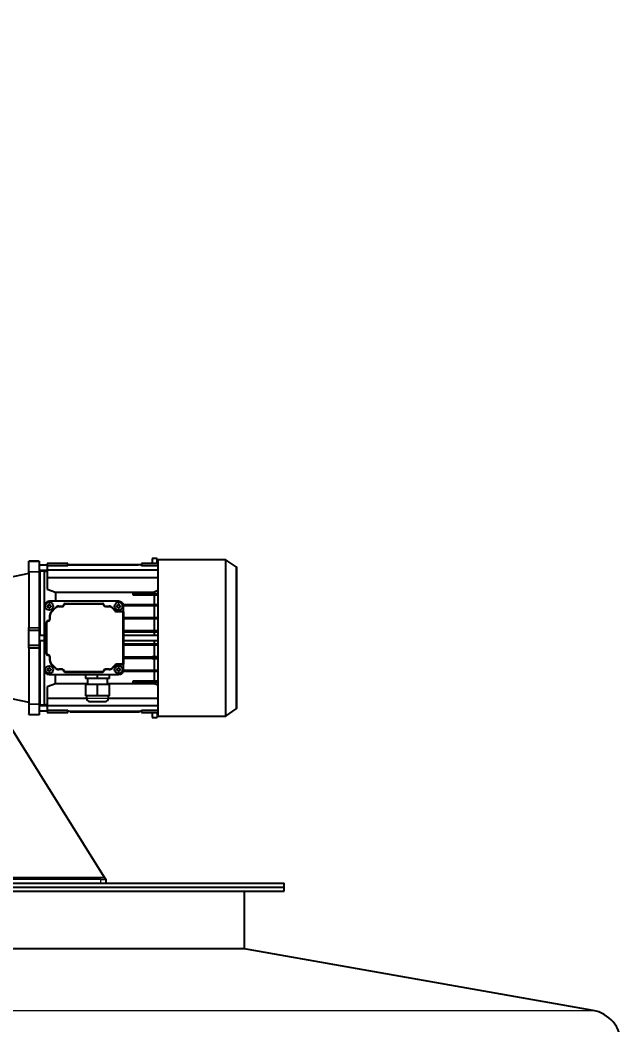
# Model space of a CAD drawing. Header units: millimetres. Extents: x 0 to 594, y -1 to 420.
# Drawn here: x 215.2 to 245.5, y 328.7 to 379.4 of the extents above; entities that cross this region are included whole.
import ezdxf

# ---------------------------------------------------------------- set-up
doc = ezdxf.new("R2010")
doc.units = ezdxf.units.MM
doc.linetypes.add('SLD-Сплошная', pattern=[0])
doc.styles.add('SLDTEXTSTYLE1', font='')
doc.styles.get('SLDTEXTSTYLE1').set_extended_font_data('ГОСТ тип А', italic=True)
doc.dimstyles.new('SLDDIMSTYLE0', dxfattribs={"dimtxt": 3.5, "dimasz": 3, "dimexe": 0, "dimexo": 0.0625, "dimgap": 0.875, "dimtad": 2, "dimdec": 1, "dimlfac": 20, "dimrnd": 1e-09, "dimzin": 12, "dimdsep": 46, "dimtxsty": 'SLDTEXTSTYLE1', "dimsah": 1, "dimcen": 0.09, "dimadec": 0, "dimazin": 3, "dimtfac": 1, "dimtofl": 0, "dimtmove": 0, "dimatfit": 3, "dimfxl": 1, "dimfrac": 2, "dimtolj": 1, "dimtzin": 12, "dimarcsym": 0})

# ---------------------------------------------------------------- blocks, each defined once
blk = doc.blocks.new('*D32')
at = {"color": 0, "linetype": 'SLD-Сплошная', "lineweight": -2, "transparency": 16777216}
for p, q in [((189.858, 379.431), (16.096, 379.431)), ((16.096, 173.08), (16.096, 376.431)), ((244.732, 170.08), (16.096, 170.08))]:
    blk.add_line(p, q, dxfattribs=at)
at = {"color": 0, "linetype": 'SLD-Сплошная', "transparency": 16777216}
for points in [[(15.596, 376.431), (16.596, 376.431), (16.096, 379.431)], [(15.596, 173.08), (16.596, 173.08), (16.096, 170.08)]]:
    blk.add_solid(points, dxfattribs=at)
at = {"layer": 'Defpoints', "color": 0, "linetype": 'SLD-Сплошная', "transparency": 16777216}
for p in [(16.096, 379.431), (189.92, 379.431), (244.794, 170.08)]:
    blk.add_point(p, dxfattribs=at)
at = {"color": 0, "linetype": 'SLD-Сплошная', "lineweight": 18, "transparency": 16777216, "insert": (11.721, 333.128), "char_height": 3.5, "attachment_point": 2, "rotation": 90, "style": 'SLDTEXTSTYLE1'}
blk.add_mtext('\\A1;4187.*', dxfattribs=at)

msp = doc.modelspace()

# ---------------------------------------------------------------- linework, layer by layer
at = {"color": 7, "linetype": 'SLD-Сплошная', "lineweight": 25}
for p, q in [((216.1845, 352.1343), (215.6695, 352.1253)), ((215.6695, 352.1068), (215.6695, 352.1253)), ((216.1845, 352.1161), (215.6695, 352.1068)), ((215.6695, 351.5758), (215.6695, 352.1068)), ((216.1845, 352.1343), (216.1845, 352.1161)), ((216.1845, 352.1161), (216.1845, 351.5948)), ((216.5945, 351.9343), (216.1845, 351.9343)), ((217.6395, 352.0173), (216.5945, 352.0173)), ((216.5945, 352.0173), (216.5945, 351.9042)), ((216.5945, 351.9042), (216.5945, 351.6723)), ((217.6395, 351.9042), (216.5945, 351.9042)), ((217.6395, 351.9493), (217.6395, 352.0173)), ((217.6395, 351.9493), (217.7986, 351.9493)), ((217.6395, 351.9488), (217.6395, 351.9042)), ((221.3495, 351.9488), (217.6395, 351.9488)), ((217.7986, 351.9488), (217.7986, 351.9493)), ((217.7986, 351.9493), (217.9445, 351.9493)), ((217.9445, 351.9493), (218.2945, 351.9493)), ((218.2945, 351.9493), (218.4404, 351.9493)), ((218.4404, 351.9488), (218.4404, 351.9493)), ((218.4404, 351.9493), (220.5486, 351.9493)), ((220.5486, 351.9488), (220.5486, 351.9493)), ((220.5486, 351.9493), (220.6945, 351.9493)), ((220.6945, 351.9493), (221.0445, 351.9493)), ((221.0445, 351.9493), (221.1904, 351.9493)), ((221.1904, 351.9493), (221.1904, 351.9488)), ((221.3495, 351.9493), (221.1904, 351.9493)), ((222.1695, 352.0173), (221.3495, 352.0173)), ((221.3495, 352.0173), (221.3495, 351.9493)), ((221.3495, 351.9042), (221.3495, 351.9488)), ((222.1695, 351.9042), (221.3495, 351.9042)), ((222.1445, 352.2665), (221.8945, 352.2665)), ((221.8945, 352.2665), (221.8945, 352.0173)), ((222.1445, 352.0173), (222.1445, 352.2665)), ((225.5703, 352.2068), (222.1695, 352.2068)), ((222.1695, 352.2068), (222.1695, 348.2593)), ((226.1269, 351.8391), (225.6276, 352.1887)), ((215.6695, 351.5069), (214.5445, 351.2678)), ((216.1845, 351.5948), (215.6695, 351.5758)), ((215.6695, 351.5758), (215.6695, 348.779)), ((216.1845, 351.6843), (216.5945, 351.6843)), ((216.2195, 351.6336), (216.1845, 351.6343)), ((216.1845, 351.5948), (216.1845, 348.7739)), ((216.4445, 351.6343), (216.2195, 351.6343)), ((216.2195, 351.6343), (216.2195, 348.3843)), ((216.5945, 351.594), (216.4445, 351.6343)), ((216.4445, 351.6343), (216.4445, 349.8593)), ((216.5945, 351.6723), (216.5945, 351.2958)), ((222.1695, 351.6723), (216.5945, 351.6723)), ((226.1695, 344.7613), (226.1695, 351.7572)), ((216.5945, 351.2958), (216.5945, 350.7275)), ((222.1695, 351.2958), (216.5945, 351.2958)), ((216.5945, 350.7275), (217.004, 350.577)), ((217.004, 350.577), (217.004, 350.1093)), ((217.004, 350.577), (221.9847, 350.577)), ((220.9245, 350.4243), (220.9245, 350.4993)), ((220.9245, 350.4993), (222.1695, 350.4993)), ((222.1695, 350.4243), (220.9245, 350.4243)), ((222.1695, 350.6454), (221.9847, 350.577)), ((221.9847, 350.577), (221.9847, 350.4993)), ((221.9847, 350.4243), (221.9847, 349.9543)), ((216.4445, 349.8593), (216.4445, 346.6593)), ((216.5945, 349.8843), (216.5945, 349.8343)), ((216.6695, 349.8843), (216.5945, 349.8843)), ((216.5945, 349.8343), (216.6695, 349.8343)), ((216.6695, 349.9593), (216.7195, 349.9593)), ((216.6695, 349.9593), (216.6695, 349.8843)), ((216.6695, 349.8343), (216.6695, 349.7593)), ((220.1945, 350.1093), (216.6945, 350.1093)), ((216.7195, 349.8843), (216.7195, 349.9593)), ((216.7945, 349.8843), (216.7195, 349.8843)), ((216.7195, 349.7593), (216.7195, 349.8343)), ((216.7195, 349.8343), (216.7945, 349.8343)), ((216.7927, 349.5773), (217.0014, 349.786)), ((216.7945, 349.8343), (216.7945, 349.8843)), ((217.1782, 349.8593), (217.3573, 349.8593)), ((217.1782, 349.8383), (217.3573, 349.8383)), ((217.5068, 349.9968), (219.3825, 349.9968)), ((217.5068, 349.9758), (219.3825, 349.9758)), ((219.532, 349.8593), (219.7108, 349.8593)), ((219.532, 349.8383), (219.7108, 349.8383)), ((219.8876, 349.786), (220.0424, 349.6312)), ((220.0945, 349.8843), (220.0945, 349.8343)), ((220.1695, 349.8843), (220.0945, 349.8843)), ((220.0945, 349.8343), (220.1695, 349.8343)), ((220.1695, 349.9593), (220.2195, 349.9593)), ((220.1695, 349.9593), (220.1695, 349.8843)), ((220.1695, 349.8343), (220.1695, 349.7593)), ((220.2195, 349.8843), (220.2195, 349.9593)), ((220.2945, 349.8843), (220.2195, 349.8843)), ((220.2195, 349.8343), (220.2945, 349.8343)), ((220.2195, 349.7593), (220.2195, 349.8343)), ((220.2945, 349.8343), (220.2945, 349.8843)), ((220.4257, 349.9543), (222.1695, 349.9543)), ((222.1695, 349.8793), (220.4437, 349.8793)), ((220.4445, 346.6593), (220.4445, 349.8593)), ((221.9847, 349.8793), (221.9847, 349.2943)), ((216.6695, 349.7593), (216.7195, 349.7593)), ((216.7195, 349.2093), (216.7195, 349.4005)), ((216.7404, 349.2093), (216.7404, 349.4005)), ((216.8075, 349.5625), (217.0162, 349.7712)), ((219.8728, 349.7712), (220.0276, 349.6164)), ((220.0954, 349.6093), (220.4116, 349.6093)), ((220.0954, 349.5883), (220.4116, 349.5883)), ((220.1695, 349.7593), (220.2195, 349.7593)), ((220.4157, 349.5843), (220.4157, 346.9343)), ((220.4366, 349.5843), (220.4366, 346.9343)), ((220.4445, 349.2943), (222.1695, 349.2943)), ((215.6695, 348.779), (216.1845, 348.7739)), ((215.6695, 348.6367), (215.6695, 348.779)), ((216.1845, 348.7739), (216.1845, 348.6343)), ((216.557, 347.4593), (216.557, 349.0593)), ((216.5779, 347.4593), (216.5779, 349.0593)), ((216.6445, 349.1343), (216.632, 349.1343)), ((216.6445, 349.1133), (216.632, 349.1133)), ((222.1695, 349.2193), (220.4445, 349.2193)), ((221.9847, 349.2193), (221.9847, 348.6293)), ((215.6695, 347.8818), (215.6695, 348.6367)), ((216.1845, 348.6343), (215.6695, 348.6367)), ((216.1845, 348.6343), (216.1845, 347.8843)), ((216.4445, 348.3843), (216.1845, 348.3843)), ((220.4445, 348.6293), (222.1695, 348.6293)), ((222.1695, 348.5543), (220.4445, 348.5543)), ((222.1695, 348.3843), (220.4445, 348.3843)), ((221.9847, 348.5543), (221.9847, 348.3843)), ((216.1845, 347.8843), (215.6695, 347.8818)), ((215.6695, 347.7395), (215.6695, 347.8818)), ((216.1845, 348.1343), (216.4445, 348.1343)), ((216.1845, 347.8843), (216.1845, 347.7446)), ((216.2195, 348.1343), (216.2195, 344.8843)), ((220.4445, 348.1343), (222.1695, 348.1343)), ((220.4445, 347.9643), (222.1695, 347.9643)), ((222.1695, 347.8893), (220.4445, 347.8893)), ((221.9847, 348.1343), (221.9847, 347.9643)), ((221.9847, 347.8893), (221.9847, 347.3243)), ((222.1695, 348.2593), (222.1695, 344.3118)), ((216.1845, 347.7446), (215.6695, 347.7395)), ((215.6695, 347.7395), (215.6695, 344.9427)), ((216.1845, 347.7446), (216.1845, 344.9237)), ((216.6445, 347.4052), (216.632, 347.4052)), ((216.632, 347.3843), (216.6445, 347.3843)), ((216.7195, 347.118), (216.7195, 347.3093)), ((216.7404, 347.118), (216.7404, 347.3093)), ((220.4445, 347.2993), (221.8945, 347.2993)), ((221.8945, 347.1993), (221.8945, 347.3243)), ((221.8945, 347.3243), (222.1445, 347.3243)), ((222.1445, 347.3243), (222.1445, 347.1993)), ((222.1695, 347.2993), (222.1445, 347.2993)), ((216.6695, 346.7593), (216.7195, 346.7593)), ((216.6695, 346.7593), (216.6695, 346.6843)), ((216.7195, 346.6843), (216.7195, 346.7593)), ((217.0014, 346.7325), (216.7927, 346.9412)), ((217.0162, 346.7473), (216.8075, 346.956)), ((220.0276, 346.9021), (219.8728, 346.7473)), ((220.0424, 346.8873), (219.8876, 346.7325)), ((220.4116, 346.9302), (220.0954, 346.9302)), ((220.4116, 346.9093), (220.0954, 346.9093)), ((220.1695, 346.7593), (220.2195, 346.7593)), ((220.1695, 346.7593), (220.1695, 346.6843)), ((220.2195, 346.6843), (220.2195, 346.7593)), ((221.8945, 347.2243), (220.4445, 347.2243)), ((222.1445, 347.1993), (221.8945, 347.1993)), ((221.9847, 347.1993), (221.9847, 346.6393)), ((222.1695, 347.2243), (222.1445, 347.2243)), ((216.4445, 346.6593), (216.4445, 344.8843)), ((216.5945, 346.6843), (216.5945, 346.6343)), ((216.6695, 346.6843), (216.5945, 346.6843)), ((216.5945, 346.6343), (216.6695, 346.6343)), ((216.6695, 346.6343), (216.6695, 346.5593)), ((216.6695, 346.5593), (216.7195, 346.5593)), ((216.6945, 346.4093), (220.1945, 346.4093)), ((216.7945, 346.6843), (216.7195, 346.6843)), ((216.7195, 346.6343), (216.7945, 346.6343)), ((216.7195, 346.5593), (216.7195, 346.6343)), ((216.7945, 346.6343), (216.7945, 346.6843)), ((217.004, 345.9415), (217.004, 346.4093)), ((217.3573, 346.6802), (217.1782, 346.6802)), ((217.3573, 346.6593), (217.1782, 346.6593)), ((219.3825, 346.5427), (217.5068, 346.5427)), ((219.3825, 346.5218), (217.5068, 346.5218)), ((218.532, 346.4093), (218.532, 346.2093)), ((219.132, 346.2093), (219.132, 346.4093)), ((219.7108, 346.6802), (219.532, 346.6802)), ((219.7108, 346.6593), (219.532, 346.6593)), ((219.732, 346.2093), (219.732, 346.4093)), ((220.0945, 346.6843), (220.0945, 346.6343)), ((220.1695, 346.6843), (220.0945, 346.6843)), ((220.0945, 346.6343), (220.1695, 346.6343)), ((220.1695, 346.6343), (220.1695, 346.5593)), ((220.1695, 346.5593), (220.2195, 346.5593)), ((220.2945, 346.6843), (220.2195, 346.6843)), ((220.2195, 346.5593), (220.2195, 346.6343)), ((220.2195, 346.6343), (220.2945, 346.6343)), ((220.2945, 346.6343), (220.2945, 346.6843)), ((222.1695, 346.5643), (220.4257, 346.5643)), ((220.4437, 346.6393), (222.1695, 346.6393)), ((221.9847, 346.5643), (221.9847, 346.0943)), ((219.4912, 336.1695), (213.4011, 345.9137)), ((217.004, 345.9415), (216.5945, 345.7911)), ((216.5945, 345.7911), (216.5945, 345.2228)), ((218.632, 345.9415), (217.004, 345.9415)), ((219.132, 346.2093), (218.532, 346.2093)), ((218.532, 345.9093), (218.532, 345.3343)), ((219.132, 345.9093), (218.532, 345.9093)), ((218.632, 346.2093), (218.632, 345.9093)), ((219.732, 346.2093), (219.132, 346.2093)), ((219.132, 345.3343), (219.132, 345.9093)), ((219.732, 345.9093), (219.132, 345.9093)), ((219.632, 345.9093), (219.632, 346.2093)), ((221.9847, 345.9415), (219.632, 345.9415)), ((219.732, 345.3343), (219.732, 345.9093)), ((220.9245, 346.0193), (220.9245, 346.0943)), ((220.9245, 346.0943), (222.1695, 346.0943)), ((222.1695, 346.0193), (220.9245, 346.0193)), ((221.9847, 346.0193), (221.9847, 345.9415)), ((222.1695, 345.8731), (221.9847, 345.9415)), ((214.5445, 345.2508), (215.6695, 345.0116)), ((216.5945, 345.2228), (218.582, 345.2228)), ((216.5945, 345.2228), (216.5945, 344.8463)), ((219.132, 345.3343), (218.532, 345.3343)), ((218.582, 345.3343), (218.582, 345.2093)), ((219.732, 345.3343), (219.132, 345.3343)), ((219.682, 345.2093), (219.682, 345.3343)), ((219.682, 345.2228), (222.1695, 345.2228)), ((215.6695, 344.9427), (216.1845, 344.9237)), ((215.6695, 344.9427), (215.6695, 344.4117)), ((216.1845, 344.9237), (216.1845, 344.4024)), ((216.1845, 344.8843), (216.2195, 344.8849)), ((216.5945, 344.8343), (216.1845, 344.8343)), ((216.2195, 344.8843), (216.4445, 344.8843)), ((216.4445, 344.8843), (216.5945, 344.9245)), ((216.5945, 344.8463), (222.1695, 344.8463)), ((216.5945, 344.8463), (216.5945, 344.6144)), ((218.732, 345.0593), (219.132, 345.0593)), ((219.132, 345.0593), (219.532, 345.0593)), ((215.6695, 344.4117), (216.1845, 344.4024)), ((215.6695, 344.3933), (215.6695, 344.4117)), ((215.6695, 344.3933), (216.1845, 344.3843)), ((216.1845, 344.5843), (216.5945, 344.5843)), ((216.1845, 344.4024), (216.1845, 344.3843)), ((216.5945, 344.6144), (217.6395, 344.6144)), ((216.5945, 344.6144), (216.5945, 344.5013)), ((216.5945, 344.5013), (217.6395, 344.5013)), ((217.6395, 344.6144), (217.6395, 344.5698)), ((217.6395, 344.5698), (221.3495, 344.5698)), ((217.6395, 344.5693), (217.7445, 344.5693)), ((217.6395, 344.5013), (217.6395, 344.5693)), ((217.7445, 344.5343), (217.7445, 344.5693)), ((217.7445, 344.5693), (217.8945, 344.5693)), ((217.7445, 344.5343), (217.8945, 344.5343)), ((217.7986, 344.5693), (217.7986, 344.5698)), ((217.8351, 344.5343), (217.8351, 344.5293)), ((217.8351, 344.5293), (217.8649, 344.5293)), ((217.8649, 344.5343), (217.8649, 344.5293)), ((217.8649, 344.5293), (218.1589, 344.5293)), ((217.8945, 344.5693), (221.0945, 344.5693)), ((217.8945, 344.5343), (221.0945, 344.5343)), ((218.1589, 344.5343), (218.1589, 344.5293)), ((218.1589, 344.5293), (218.1657, 344.5293)), ((218.1657, 344.5343), (218.1657, 344.5293)), ((218.1657, 344.5293), (218.205, 344.5293)), ((218.205, 344.5293), (218.205, 344.5343)), ((218.205, 344.5293), (218.4096, 344.5293)), ((218.4096, 344.5343), (218.4096, 344.5293)), ((218.4096, 344.5293), (218.4506, 344.5293)), ((218.4404, 344.5698), (218.4404, 344.5693)), ((218.4506, 344.5343), (218.4506, 344.5293)), ((218.4506, 344.5293), (218.4557, 344.5293)), ((218.4557, 344.5343), (218.4557, 344.5293)), ((218.4557, 344.5293), (218.5669, 344.5293)), ((218.5669, 344.5343), (218.5669, 344.5293)), ((218.5669, 344.5293), (218.5982, 344.5293)), ((218.5982, 344.5343), (218.5982, 344.5293)), ((218.5982, 344.5293), (218.6667, 344.5293)), ((218.6667, 344.5343), (218.6667, 344.5293)), ((218.6667, 344.5293), (218.7874, 344.5293)), ((218.7874, 344.5343), (218.7874, 344.5293)), ((218.8288, 344.5293), (218.7874, 344.5293)), ((218.8288, 344.5343), (218.8288, 344.5293)), ((218.8936, 344.5293), (218.8288, 344.5293)), ((218.8936, 344.5343), (218.8936, 344.5293)), ((218.9042, 344.5293), (218.8936, 344.5293)), ((218.9042, 344.5343), (218.9042, 344.5293)), ((219.0482, 344.5293), (218.9042, 344.5293)), ((219.0482, 344.5343), (219.0482, 344.5293)), ((219.0882, 344.5293), (219.0482, 344.5293)), ((219.0882, 344.5343), (219.0882, 344.5293)), ((219.1701, 344.5293), (219.0882, 344.5293)), ((219.1701, 344.5343), (219.1701, 344.5293)), ((219.3481, 344.5293), (219.1701, 344.5293)), ((219.3481, 344.5343), (219.3481, 344.5293)), ((219.43, 344.5293), (219.3481, 344.5293)), ((219.43, 344.5343), (219.43, 344.5293)), ((219.47, 344.5293), (219.43, 344.5293)), ((219.47, 344.5343), (219.47, 344.5293)), ((219.614, 344.5293), (219.47, 344.5293)), ((219.614, 344.5343), (219.614, 344.5293)), ((219.6247, 344.5293), (219.614, 344.5293)), ((219.6247, 344.5343), (219.6247, 344.5293)), ((219.6894, 344.5293), (219.6247, 344.5293)), ((219.6894, 344.5343), (219.6894, 344.5293)), ((219.7058, 344.5293), (219.6894, 344.5293)), ((219.7058, 344.5343), (219.7058, 344.5293)), ((219.8091, 344.5293), (219.7058, 344.5293)), ((219.8091, 344.5343), (219.8091, 344.5293)), ((219.8552, 344.5293), (219.8091, 344.5293)), ((219.8552, 344.5293), (219.8552, 344.5343)), ((219.9704, 344.5293), (219.8552, 344.5293)), ((219.9704, 344.5293), (219.9704, 344.5343)), ((220.0533, 344.5293), (219.9704, 344.5293)), ((220.0533, 344.5293), (220.0533, 344.5343)), ((220.1685, 344.5293), (220.0533, 344.5293)), ((220.1685, 344.5293), (220.1685, 344.5343)), ((220.2145, 344.5293), (220.1685, 344.5293)), ((220.2145, 344.5293), (220.2145, 344.5343)), ((220.3988, 344.5293), (220.2145, 344.5293)), ((220.3988, 344.5293), (220.3988, 344.5343)), ((220.4551, 344.5293), (220.3988, 344.5293)), ((220.4783, 344.5343), (220.4783, 344.5293)), ((220.4832, 344.5293), (220.4783, 344.5293)), ((220.5263, 344.5293), (220.4832, 344.5293)), ((220.8054, 344.5293), (220.5263, 344.5293)), ((220.5486, 344.5698), (220.5486, 344.5693)), ((220.8054, 344.5293), (220.8054, 344.5343)), ((220.842, 344.5293), (220.8054, 344.5293)), ((220.842, 344.5343), (220.842, 344.5293)), ((220.842, 344.5293), (220.9291, 344.5293)), ((220.9291, 344.5343), (220.9291, 344.5293)), ((220.9291, 344.5293), (221.1539, 344.5293)), ((221.0945, 344.5693), (221.2445, 344.5693)), ((221.0945, 344.5343), (221.2445, 344.5343)), ((221.1539, 344.5343), (221.1539, 344.5293)), ((221.1904, 344.5698), (221.1904, 344.5693)), ((221.2445, 344.5693), (221.2445, 344.5343)), ((221.2445, 344.5693), (221.3495, 344.5693)), ((221.3495, 344.6144), (222.1695, 344.6144)), ((221.3495, 344.5698), (221.3495, 344.6144)), ((221.3495, 344.5693), (221.3495, 344.5013)), ((221.3495, 344.5013), (222.1695, 344.5013)), ((221.8945, 344.5013), (221.8945, 344.252)), ((221.8945, 344.252), (222.1445, 344.252)), ((222.1445, 344.5013), (222.1445, 344.252)), ((222.1695, 344.3118), (225.5703, 344.3118)), ((225.6276, 344.3298), (226.1269, 344.6794)), ((219.5445, 336.0843), (219.4912, 336.1695)), ((219.2945, 336.0843), (201.7945, 336.0843)), ((210.5445, 335.8843), (228.5445, 335.8843)), ((210.5445, 335.6843), (228.5445, 335.6843)), ((219.2945, 336.0843), (219.5445, 336.0843)), ((219.5445, 336.0843), (219.5445, 335.8843)), ((228.5445, 335.6843), (228.5445, 335.8843)), ((228.5445, 335.4843), (228.5445, 335.6843)), ((210.5445, 335.4843), (228.5445, 335.4843)), ((226.5445, 332.5843), (226.5445, 335.4843)), ((194.5445, 332.5843), (226.5445, 332.5843)), ((244.1392, 329.4694), (226.4445, 332.5843))]:
    msp.add_line(p, q, dxfattribs=at)
at = {"color": 8, "linetype": 'SLD-Сплошная', "lineweight": 18}
for p, q in [((217.9445, 351.9488), (217.9445, 351.9493)), ((218.2945, 351.9488), (218.2945, 351.9493)), ((220.6945, 351.9488), (220.6945, 351.9493)), ((221.0445, 351.9493), (221.0445, 351.9488)), ((225.5703, 352.2068), (225.5703, 344.3118)), ((225.6276, 348.2593), (225.6276, 352.1887)), ((226.1269, 348.2593), (226.1269, 351.8391)), ((217.0014, 349.786), (217.0162, 349.7712)), ((217.1782, 349.8593), (217.1782, 349.8383)), ((217.3573, 349.8593), (217.3573, 349.8383)), ((217.432, 349.928), (217.4529, 349.9263)), ((217.5068, 349.9968), (217.5068, 349.9758)), ((219.3825, 349.9968), (219.3825, 349.9758)), ((219.4573, 349.928), (219.4364, 349.9263)), ((219.532, 349.8593), (219.532, 349.8383)), ((219.7108, 349.8593), (219.7108, 349.8383)), ((219.8876, 349.786), (219.8728, 349.7712)), ((216.7195, 349.4005), (216.7404, 349.4005)), ((216.7927, 349.5773), (216.8075, 349.5625)), ((220.0276, 349.6164), (220.0424, 349.6312)), ((220.0954, 349.6093), (220.0954, 349.5883)), ((220.4116, 349.5883), (220.4116, 349.6093)), ((220.4366, 349.5843), (220.4157, 349.5843)), ((216.557, 349.0593), (216.5779, 349.0593)), ((216.632, 349.1133), (216.632, 349.1343)), ((216.6445, 349.1343), (216.6445, 349.1133)), ((216.7195, 349.2093), (216.7404, 349.2093)), ((225.6276, 344.3298), (225.6276, 348.2593)), ((226.1269, 344.6794), (226.1269, 348.2593)), ((216.557, 347.4593), (216.5779, 347.4593)), ((216.632, 347.3843), (216.632, 347.4052)), ((216.6445, 347.4052), (216.6445, 347.3843)), ((216.7195, 347.3093), (216.7404, 347.3093)), ((216.7195, 347.118), (216.7404, 347.118)), ((216.7927, 346.9412), (216.8075, 346.956)), ((217.0014, 346.7325), (217.0162, 346.7473)), ((219.8876, 346.7325), (219.8728, 346.7473)), ((220.0424, 346.8873), (220.0276, 346.9021)), ((220.0954, 346.9302), (220.0954, 346.9093)), ((220.4116, 346.9093), (220.4116, 346.9302)), ((220.4157, 346.9343), (220.4366, 346.9343)), ((217.1782, 346.6593), (217.1782, 346.6802)), ((217.3573, 346.6593), (217.3573, 346.6802)), ((217.432, 346.5905), (217.4529, 346.5923)), ((217.5068, 346.5218), (217.5068, 346.5427)), ((219.3825, 346.5218), (219.3825, 346.5427)), ((219.4573, 346.5905), (219.4364, 346.5923)), ((219.532, 346.6593), (219.532, 346.6802)), ((219.7108, 346.6593), (219.7108, 346.6802)), ((219.132, 345.2093), (218.582, 345.2093)), ((219.682, 345.2093), (219.132, 345.2093)), ((217.8945, 344.5343), (217.8945, 344.5693)), ((217.9445, 344.5698), (217.9445, 344.5693)), ((218.2945, 344.5698), (218.2945, 344.5693)), ((220.4832, 344.5343), (220.4832, 344.5293)), ((220.5263, 344.5343), (220.5263, 344.5293)), ((220.6945, 344.5698), (220.6945, 344.5693)), ((221.0445, 344.5698), (221.0445, 344.5693)), ((221.0945, 344.5693), (221.0945, 344.5343)), ((219.4912, 336.1695), (201.5978, 336.1695)), ((219.2945, 335.8843), (219.2945, 336.0843)), ((210.5445, 329.4694), (244.1392, 329.4694))]:
    msp.add_line(p, q, dxfattribs=at)
at = {"color": 7, "linetype": 'SLD-Сплошная', "lineweight": 25}
for centre in [(216.6945, 349.8593), (220.1945, 349.8593), (216.6945, 346.6593), (220.1945, 346.6593)]:
    msp.add_circle(centre, 0.2, dxfattribs=at)
for centre, radius, start, end in [((225.5703, 352.1068), 0.1, 55, 90), ((226.0695, 351.7572), 0.1, 360, 55), ((216.6945, 349.8593), 0.25, 90, 180), ((217.1782, 349.6093), 0.25, 90, 135), ((217.1782, 349.6093), 0.2291, 90, 135), ((217.3573, 349.9343), 0.075, 270, 355.21977), ((217.3573, 349.9343), 0.0959, 270, 355.21977), ((217.5068, 349.9218), 0.075, 90, 175.21977), ((217.5068, 349.9218), 0.0541, 90, 175.21977), ((219.3825, 349.9218), 0.075, 4.78023, 90), ((219.3825, 349.9218), 0.0541, 4.78023, 90), ((219.532, 349.9343), 0.0959, 184.78023, 270), ((219.532, 349.9343), 0.075, 184.78023, 270), ((219.7108, 349.6093), 0.25, 44.99998, 90), ((219.7108, 349.6093), 0.2291, 44.99998, 90), ((220.1945, 349.8593), 0.25, 360, 90), ((216.9695, 349.4005), 0.25, 135, 180), ((216.9695, 349.4005), 0.2291, 135, 180), ((220.0954, 349.6843), 0.0959, 224.99998, 270), ((220.0954, 349.6843), 0.075, 224.99998, 270), ((220.4116, 349.5843), 0.025, 0, 90), ((220.4116, 349.5843), 0.00405, 0, 90), ((216.632, 349.0593), 0.075, 90, 180), ((216.632, 349.0593), 0.0541, 90, 180), ((216.6445, 349.2093), 0.0959, 270, 0), ((216.6445, 349.2093), 0.075, 270, 0), ((216.632, 347.4593), 0.075, 180, 270), ((216.632, 347.4593), 0.0541, 180, 270), ((216.6445, 347.3093), 0.0959, 0, 90), ((216.6445, 347.3093), 0.075, 0, 90), ((216.9695, 347.118), 0.25, 180, 225), ((216.9695, 347.118), 0.2291, 180, 225), ((217.1782, 346.9093), 0.2291, 225, 270), ((219.7108, 346.9093), 0.2291, 270, 315.00002), ((220.0954, 346.8343), 0.0959, 90, 135.00002), ((220.0954, 346.8343), 0.075, 90, 135.00002), ((220.4116, 346.9343), 0.00405, 270, 0), ((220.4116, 346.9343), 0.025, 270, 0), ((216.6945, 346.6593), 0.25, 180, 270), ((217.1782, 346.9093), 0.25, 225, 270), ((217.3573, 346.5843), 0.0959, 4.78023, 90), ((217.3573, 346.5843), 0.075, 4.78023, 90), ((217.5068, 346.5968), 0.075, 184.78023, 270), ((217.5068, 346.5968), 0.0541, 184.78023, 270), ((219.3825, 346.5968), 0.0541, 270, 355.21977), ((219.3825, 346.5968), 0.075, 270, 355.21977), ((219.532, 346.5843), 0.0959, 90, 175.21977), ((219.532, 346.5843), 0.075, 90, 175.21977), ((219.7108, 346.9093), 0.25, 270, 315.00002), ((220.1945, 346.6593), 0.25, 270, 0), ((218.732, 345.2093), 0.15, 180, 270), ((219.532, 345.2093), 0.15, 270, 0), ((226.0695, 344.7613), 0.1, 305, 0), ((225.5703, 344.4118), 0.1, 270, 305), ((243.8445, 327.7952), 1.7, 0, 80.01637)]:
    msp.add_arc(centre, radius, start, end, dxfattribs=at)

# ---------------------------------------------------------------- dimensions: what is measured, and where the dimension line sits
at = {"color": 7, "linetype": 'SLD-Сплошная', "lineweight": 18}
dim = msp.add_linear_dim(base=(16.0957, 379.4306), p1=(244.7945, 170.0802), p2=(189.9204, 379.4306), angle=90, text='<>.*', dimstyle='SLDDIMSTYLE0', override={"dimlfac": 20}, dxfattribs=at)
dim.commit()
dim.dimension.update_dxf_attribs({"geometry": '*D32', "text_midpoint": (16.0957, 333.128), "dimtype": 160})

doc.saveas('drawing.dxf')
